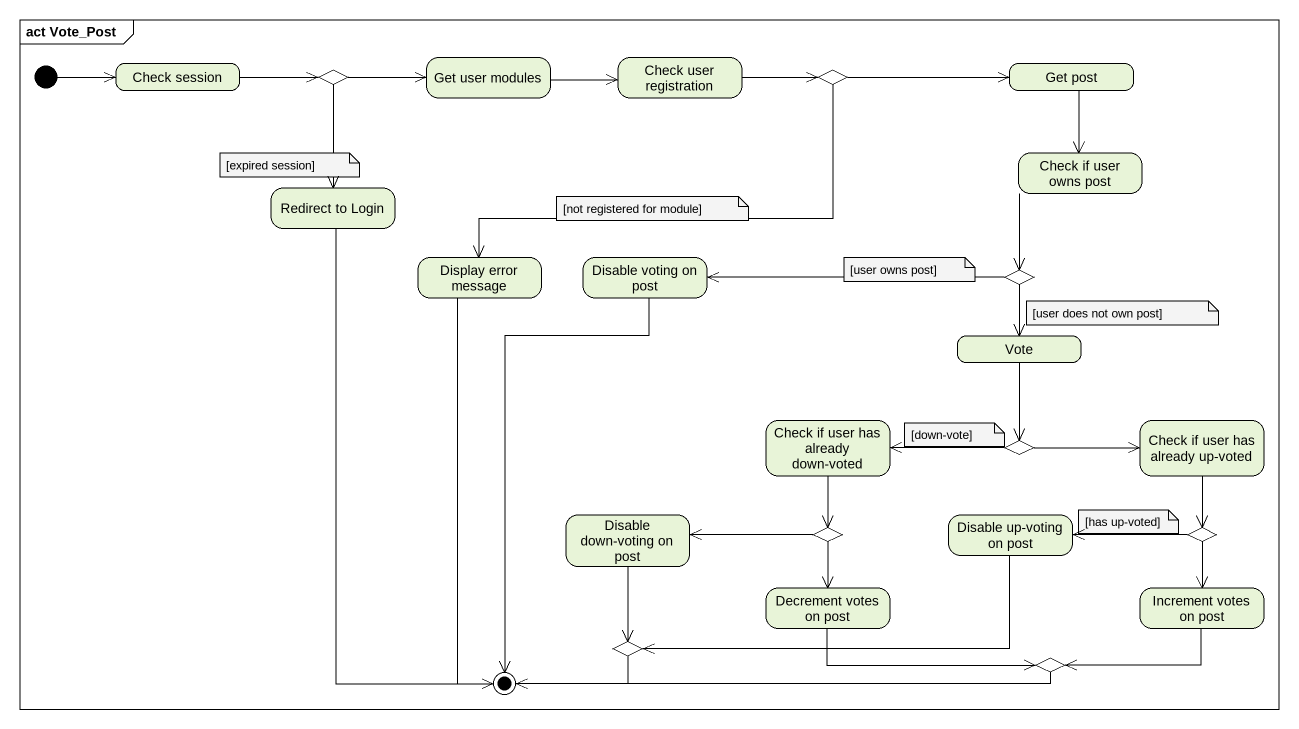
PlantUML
@startuml
mainframe act Vote_Post
hide empty description
state "Check session" as Check_session
state choice1 <<choice>>
state "Get user modules" as Get_user_modules
state "Check user registration" as Check_user_registration
state choice2 <<choice>>
state "Get post" as Get_post
state "Redirect to Login" as Redirect_to_Login
state "Check if user owns post" as Check_if_user_owns_post
state "Display error message" as Display_error_message
state "Disable voting on post" as Disable_voting_on_post
state choice3 <<choice>>
state Vote
state "Check if user has already down-voted" as Check_if_user_has_already
state "Check if user has already up-voted" as Check_if_user_has_already_2
state choice4 <<choice>>
state "Disable down-voting on post" as Disable_down_voting_on_post
state choice5 <<choice>>
state "Disable up-voting on post" as Disable_up_voting_on_post
state choice6 <<choice>>
state "Decrement votes on post" as Decrement_votes_on_post
state "Increment votes on post" as Increment_votes_on_post
state choice7 <<choice>>
state choice8 <<choice>>
[*] -right-> Check_session
Check_session -right-> choice1
choice1 -right-> Get_user_modules
choice1 --> Redirect_to_Login
Get_user_modules -right-> Check_user_registration
Check_user_registration -right-> choice2
choice2 -right-> Get_post
choice2 -left-> Display_error_message
Get_post --> Check_if_user_owns_post
Check_if_user_owns_post --> choice3
choice3 -left-> Disable_voting_on_post
choice3 --> Vote
Vote --> choice4
Check_if_user_has_already --> choice5
Check_if_user_has_already_2 --> choice6
choice4 -left-> Check_if_user_has_already
choice4 -right-> Check_if_user_has_already_2
Disable_down_voting_on_post --> choice7
choice5 -left-> Disable_down_voting_on_post
choice5 --> Decrement_votes_on_post
Disable_up_voting_on_post -left-> choice7
choice6 -left-> Disable_up_voting_on_post
choice6 --> Increment_votes_on_post
Decrement_votes_on_post -right-> choice8
Increment_votes_on_post -left-> choice8
Redirect_to_Login --> [*]
Display_error_message --> [*]
Disable_voting_on_post --> [*]
choice7 -left-> [*]
choice8 -left-> [*]
note as N1
  [expired session]
end note
note as N2
  [not registered for module]
end note
note as N3
  [user owns post]
end note
note as N4
  [user does not own post]
end note
note as N5
  [down-vote]
end note
note as N6
  [has up-voted]
end note
@enduml
